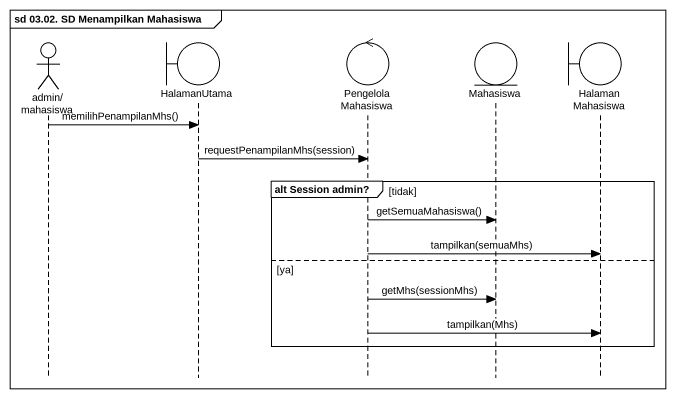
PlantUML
@startuml
mainframe sd 03.02. SD Menampilkan Mahasiswa
hide footbox
actor "admin/ mahasiswa" as admin_mahasiswa
boundary HalamanUtama
control PengelolaMahasiswa
entity Mahasiswa
boundary HalamanMahasiswa

admin_mahasiswa -> HalamanUtama : memilihPenampilanMhs()
HalamanUtama -> PengelolaMahasiswa : requestPenampilanMhs(session)
group alt Session admin? [tidak]
  PengelolaMahasiswa -> Mahasiswa : getSemuaMahasiswa()
  PengelolaMahasiswa -> HalamanMahasiswa : tampilkan(semuaMhs)
else ya
  PengelolaMahasiswa -> Mahasiswa : getMhs(sessionMhs)
  PengelolaMahasiswa -> HalamanMahasiswa : tampilkan(Mhs)
end
@enduml
